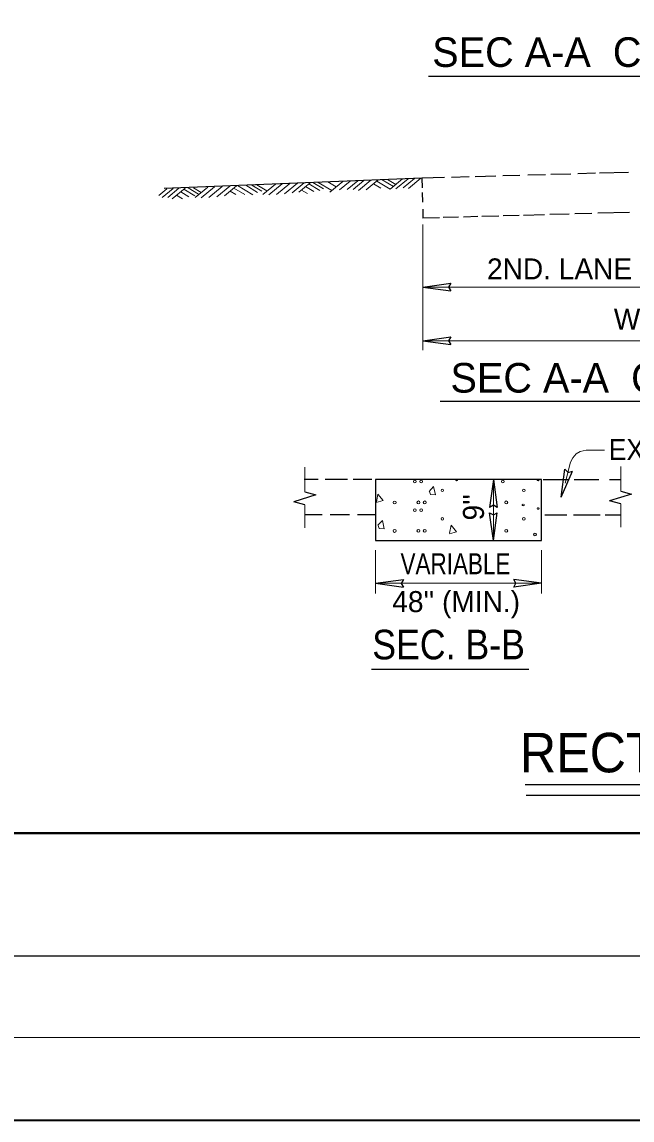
# Model space of a CAD drawing. Extents: x 68 to 441, y -138 to 136.
# Drawn here: x 219.8 to 257.1, y -137.9 to -70.8 of the extents above; entities that cross this region are included whole.
import ezdxf
from ezdxf.enums import TextEntityAlignment as Align

# ---------------------------------------------------------------- set-up
doc = ezdxf.new("R2010")
doc.units = 0
doc.header["$LTSCALE"] = 0.51
doc.layers.add('1', color=7, linetype='Continuous', lineweight=13)

msp = doc.modelspace()

# ---------------------------------------------------------------- linework, layer by layer
at = {"layer": '1', "lineweight": 25}
for p, q in [((244.6778, -74.0765), (294.6492, -74.0777)), ((244.2783, -80.3192), (228.5184, -80.9509)), ((247.1716, -80.2377), (246.0825, -80.2681)), ((248.8072, -80.1913), (247.5295, -80.2276)), ((250.2731, -80.1497), (249.222, -80.1792)), ((251.8328, -80.1055), (250.7623, -80.1357)), ((253.3939, -80.0614), (252.1722, -80.0962)), ((254.8973, -80.0189), (253.8251, -80.0491)), ((256.9089, -79.962), (255.1419, -80.0121)), ((244.303, -81.1896), (244.3201, -81.7927)), ((244.3317, -82.2062), (244.3476, -82.7642)), ((250.2346, -82.5978), (249.2569, -82.6255)), ((251.7767, -82.554), (250.4986, -82.5902)), ((253.2809, -82.5117), (252.0972, -82.5452)), ((254.6697, -82.4723), (253.6381, -82.5017)), ((256.9781, -82.407), (255.0453, -82.4619)), ((245.3672, -82.7355), (244.3476, -82.7642)), ((246.5134, -82.703), (245.5912, -82.7292)), ((247.6964, -82.6696), (246.8328, -82.694)), ((248.9763, -82.6333), (247.9396, -82.6625)), ((244.3473, -86.9742), (246.0503, -86.7403)), ((244.3473, -86.9742), (246.0503, -87.2082)), ((244.3473, -90.2656), (246.0503, -90.0317)), ((244.3473, -90.2656), (246.0503, -90.4997)), ((245.3936, -93.9618), (293.7928, -93.9628)), ((252.8027, -99.8269), (253.0278, -98.1227)), ((252.8027, -99.8269), (253.4791, -98.2466)), ((237.9377, -98.7582), (237.0784, -98.7585)), ((239.7392, -98.7585), (238.3677, -98.7585)), ((241.2267, -98.7585), (240.0862, -98.7585)), ((248.6539, -98.7585), (248.4199, -100.4615)), ((248.6539, -98.7585), (248.8879, -100.4615)), ((251.6889, -98.7585), (253.2847, -98.7585)), ((253.5992, -98.7585), (255.1049, -98.7585)), ((255.7566, -98.7585), (256.4407, -98.7587)), ((256.4407, -100.2475), (255.7558, -100.0648)), ((237.1361, -100.2913), (236.4512, -100.1086)), ((238.1857, -100.9017), (237.1361, -100.9019)), ((239.8549, -100.9017), (238.6652, -100.9019)), ((241.4747, -100.9017), (240.3508, -100.9017)), ((248.6539, -102.4922), (248.4199, -100.7892)), ((248.6539, -102.4922), (248.8879, -100.7892)), ((251.8012, -100.9017), (253.1495, -100.9017)), ((253.5542, -100.9019), (255.1774, -100.9019)), ((255.4872, -100.9019), (256.4407, -100.9019)), ((241.453, -105.1008), (243.156, -104.8668)), ((241.453, -105.1008), (243.156, -105.3348)), ((251.5965, -105.1011), (249.8935, -104.8671)), ((251.5965, -105.1011), (249.8935, -105.3351)), ((241.2, -110.3616), (250.818, -110.3616)), ((293.8892, -117.4306), (250.5975, -117.4311)), ((293.9471, -118.0911), (250.6552, -118.0916)), ((88.6602, -127.8839), (433.6647, -127.8839))]:
    msp.add_line(p, q, dxfattribs=at)
at = {"layer": '1'}
for p, q in [((237.0907, -80.6072), (236.3556, -81.2157)), ((237.4578, -80.5925), (236.7668, -81.1642)), ((237.6178, -80.586), (238.2655, -80.9726)), ((237.9456, -80.5729), (238.7752, -81.0682)), ((238.5418, -80.549), (239.042, -80.8475)), ((239.4462, -80.5127), (238.6586, -81.1647)), ((239.8982, -80.4946), (239.2451, -81.035)), ((240.3692, -80.4757), (239.7188, -81.0142)), ((240.7319, -80.4614), (240.0815, -80.9997)), ((241.1676, -80.444), (240.4142, -81.067)), ((241.6128, -80.4259), (240.8857, -81.0277)), ((241.5232, -80.5004), (242.3465, -80.9915)), ((241.8565, -80.4163), (242.5448, -80.8271)), ((242.1867, -80.403), (242.6928, -80.7048)), ((243.1019, -80.3662), (242.3501, -80.9884)), ((243.4342, -80.3529), (242.6913, -80.9678)), ((243.8237, -80.3373), (243.1301, -80.9117)), ((244.2101, -80.3219), (243.4658, -80.9378)), ((228.6958, -80.9612), (228.204, -81.3683)), ((229.0703, -80.9477), (228.4041, -81.4987)), ((229.4308, -80.9267), (228.7487, -81.4911)), ((229.8121, -80.9197), (229.019, -81.5759)), ((229.54, -81.1536), (230.0374, -81.4506)), ((229.7392, -80.9887), (230.4114, -81.3902)), ((229.9863, -80.9102), (230.6339, -81.2968)), ((230.314, -80.8971), (230.7975, -81.1857)), ((231.196, -80.8561), (230.426, -81.4928)), ((231.6052, -80.8394), (230.794, -81.5108)), ((232.0774, -80.8208), (231.2528, -81.5032)), ((232.5436, -80.8019), (231.7502, -81.4581)), ((232.9496, -80.7856), (232.2143, -81.3942)), ((232.5655, -81.1037), (232.9153, -81.3122)), ((232.7887, -80.9188), (233.464, -81.3219)), ((233.0145, -80.7705), (233.9553, -81.332)), ((233.5144, -80.7506), (234.2387, -81.1827)), ((233.8884, -80.7355), (234.5028, -81.1022)), ((234.1912, -80.7234), (234.8006, -81.0868)), ((235.3372, -80.6773), (234.5673, -81.3144)), ((235.7464, -80.661), (234.9352, -81.3323)), ((236.2187, -80.6421), (235.3941, -81.3245)), ((236.6847, -80.6235), (235.8914, -81.2794)), ((236.9171, -81.0401), (237.2801, -81.2565)), ((237.1713, -80.8297), (237.6689, -81.1267)), ((237.3704, -80.6647), (238.043, -81.066)), ((241.3272, -80.6625), (241.7631, -80.9227)), ((229.2856, -81.364), (229.6485, -81.5804)), ((244.3476, -83.1576), (244.3473, -90.8314)), ((244.3473, -86.9742), (269.4816, -86.9749)), ((244.3473, -90.2656), (294.6158, -90.2673)), ((237.1361, -99.5146), (237.1361, -97.99)), ((256.4407, -99.4707), (256.4407, -97.9462)), ((248.6539, -98.7585), (248.6539, -102.4922)), ((237.1361, -100.2913), (237.1361, -101.7132)), ((256.4407, -100.2475), (256.4407, -101.6694)), ((241.453, -103.0759), (241.4527, -105.723)), ((251.5965, -103.0759), (251.5965, -105.7232)), ((241.453, -105.1008), (251.5965, -105.1011)), ((73.6602, -132.8843), (433.6647, -132.8843))]:
    msp.add_line(p, q, dxfattribs=at)
at = {"layer": '1', "lineweight": 40}
msp.add_line((103.6606, -120.384), (428.6644, -120.384), dxfattribs=at)
at = {"layer": '1', "lineweight": 35}
msp.add_lwpolyline([(67.6197, -137.9371), (440.5157, -137.9371), (440.5157, 135.837), (67.6197, 135.837)], close=True, dxfattribs=at)
at = {"layer": '1', "lineweight": 25}
for points in [[(245.6687, -80.2802), (244.2783, -80.3192), (244.2949, -80.9097)], [(246.0503, -86.7403), (245.9186, -86.9767), (246.0503, -87.2082)], [(246.0503, -90.0317), (245.9186, -90.2681), (246.0503, -90.4997)], [(253.0278, -98.1227), (253.2209, -98.3123), (253.4791, -98.2466)], [(237.1361, -99.5146), (237.7996, -99.6915), (236.4512, -100.1086)], [(256.4407, -99.4707), (257.1042, -99.6478), (255.7558, -100.0648)], [(248.8879, -100.4615), (248.6515, -100.3297), (248.4199, -100.4615)], [(248.4199, -100.7892), (248.6563, -100.9209), (248.8879, -100.7892)], [(243.156, -104.8668), (243.0242, -105.1033), (243.156, -105.3348)], [(249.8935, -105.3351), (250.0252, -105.0987), (249.8935, -104.8671)]]:
    msp.add_lwpolyline(points, dxfattribs=at)
at = {"layer": '1'}
for points in [[(253.0417, -98.971), (253.3756, -97.6999), (253.504, -97.4174), (253.7094, -97.1863), (253.9534, -97.0322), (254.3257, -96.9552), (255.4492, -96.9552)], [(244.7188, -99.4776), (245.0017, -99.1833), (245.1074, -99.6898), (244.8013, -99.6658), (244.7425, -99.4894)], [(241.5008, -100.133), (241.5949, -99.6379), (241.9249, -100.0386), (241.489, -100.1564)], [(241.5949, -101.5536), (241.8776, -101.2591), (241.9838, -101.7657), (241.6772, -101.7421), (241.6186, -101.5654)], [(245.9763, -102.0419), (246.0707, -101.5471), (246.4002, -101.9475), (245.9647, -102.0656)]]:
    msp.add_lwpolyline(points, dxfattribs=at)
at = {"layer": '1', "lineweight": 25}
msp.add_lwpolyline([(241.453, -102.4919), (251.5967, -102.4922), (251.5967, -98.7585), (241.4532, -98.7585)], close=True, dxfattribs=at)
at = {"layer": '1'}
for centre, radius in [((243.854, -98.8759), 0.0833), ((244.2399, -98.8759), 0.0833), ((245.5304, -99.4136), 0.0777), ((249.2254, -98.8759), 0.0833), ((250.5159, -99.4136), 0.0777), ((242.6176, -100.1543), 0.0882), ((244.0692, -100.1486), 0.0872), ((244.4551, -100.1486), 0.0872), ((249.4406, -100.1486), 0.0872), ((243.854, -100.6194), 0.0833), ((244.2399, -100.6194), 0.0833), ((245.5304, -101.1571), 0.0777), ((250.5159, -101.1571), 0.0777), ((242.6176, -101.8978), 0.0882), ((244.0692, -101.8922), 0.0872), ((244.4551, -101.8922), 0.0872), ((249.4406, -101.8922), 0.0872), ((251.1952, -102.1098), 0.0833)]:
    msp.add_circle(centre, radius, dxfattribs=at)
for centre, start, end in [((246.4025, -98.7744), 163.74236, 16.25632), ((251.388, -98.7744), 163.80412, 16.19456), ((250.4735, -100.2987), 120.61462, 59.3854), ((251.388, -100.5179), 120.61462, 59.3854)]:
    msp.add_arc(centre, 0.0566, start, end, dxfattribs=at)

# ---------------------------------------------------------------- texts
for s, height, p in [('SEC A-A  CONSTRUCTION OF FIRST LANE', 1.812, (269.55, -73.5084)), ('2ND. LANE 1/2 ', 1.284, (254.37, -86.5095)), ('WIDTH OF EXISTING PAVEMENT', 1.284, (269.4652, -89.5759)), ('SEC A-A  CONSTRUCTION  COMPLETED', 1.812, (269.5219, -93.4335)), ("48'' (MIN.)", 1.284, (246.3774, -106.8623))]:
    msp.add_text(s, height=height, dxfattribs=at).set_placement(p, align=Align.CENTER)
for s, height, width, p in [('EXISTING PAVEMENT', 1.284, 0.95, (264.2191, -97.5649)), ('VARIABLE', 1.284, 0.8, (246.3362, -104.5453)), ('SEC. B-B', 1.812, 0.9, (245.913, -109.7537)), ('RECTANGULAR PLUG PATCH', 2.416, 0.95, (272.1053, -116.6657))]:
    msp.add_text(s, height=height, dxfattribs=dict(at, width=width)).set_placement(p, align=Align.CENTER)
msp.add_text("9''", height=1.284, rotation=90, dxfattribs=at).set_placement((248.0775, -100.4502), align=Align.CENTER)

doc.saveas('drawing.dxf')
